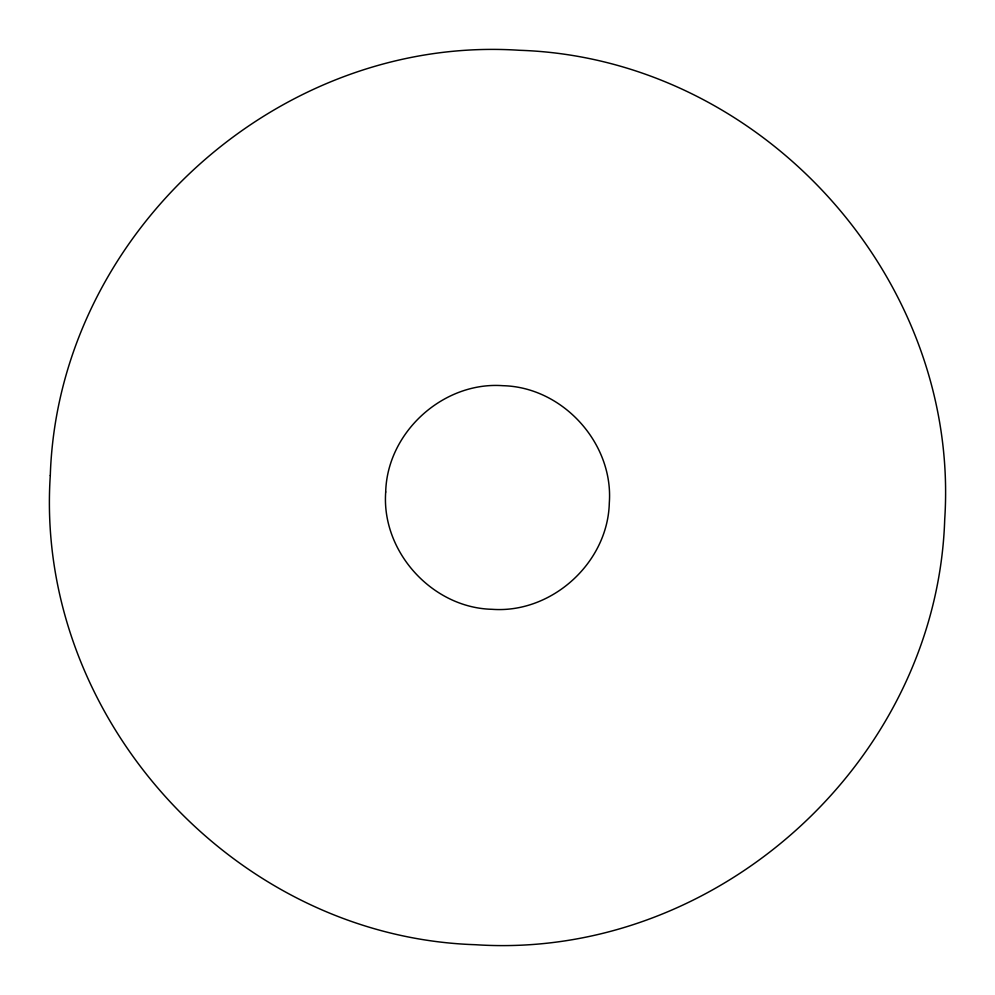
<?xml version="1.0" encoding="UTF-8"?>
<svg xmlns="http://www.w3.org/2000/svg" width="995" height="995" viewBox="0 0 995 995"><rect width="100%" height="100%" fill="white"/><g stroke="black" fill="none" stroke-linecap="round" stroke-linejoin="round"><path stroke-width="1.49" d="M50.285 475.535C34.34 716.736 233.912 936.942 475.535 944.715C716.736 960.66 936.942 761.088 944.715 519.465C960.66 278.264 761.088 58.058 519.465 50.285C278.264 34.34 58.058 233.912 50.285 475.535M385.699 492.003C381.259 551.678 432.191 607.87 492.003 609.301C551.678 613.741 607.87 562.809 609.301 502.997C613.741 443.322 562.809 387.13 502.997 385.699C443.322 381.259 387.13 432.191 385.699 492.003"/></g></svg>
